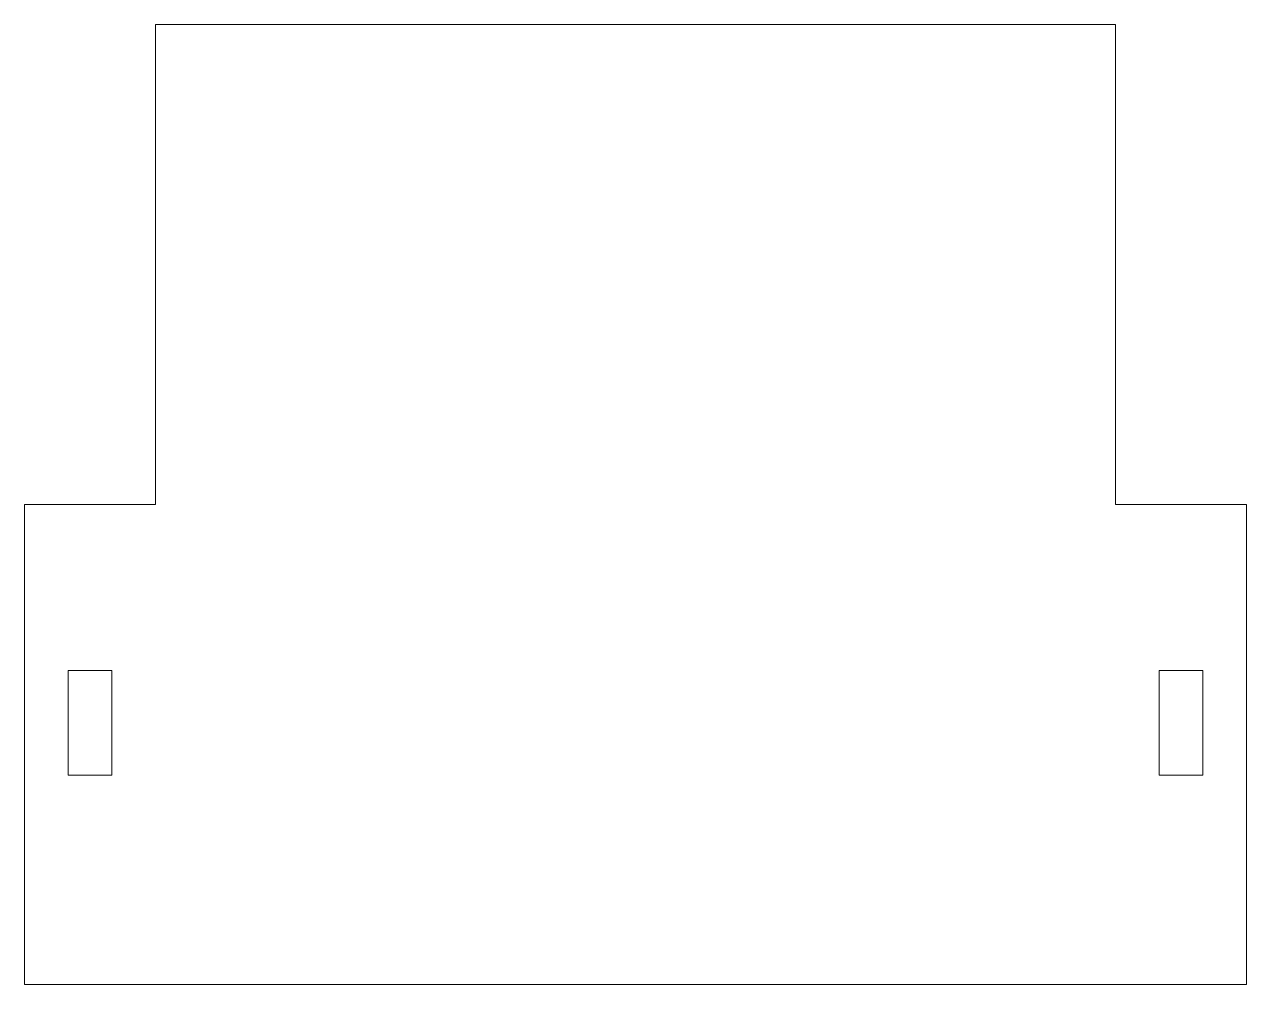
# Model space of a CAD drawing. Header units: inches. Extents: x 0 to 7, y 0 to 5.5.
import ezdxf

# ---------------------------------------------------------------- set-up
doc = ezdxf.new("R2010")
doc.units = ezdxf.units.IN
doc.header["$MEASUREMENT"] = 0

msp = doc.modelspace()

# ---------------------------------------------------------------- linework, layer by layer
at = {"color": 1, "linetype": 'Continuous', "lineweight": 5}
for p, q in [((0.75, 2.75), (0.75, 5.5)), ((0.75, 5.5), (6.25, 5.5)), ((6.25, 5.5), (6.25, 2.75)), ((0, 0), (0, 2.75)), ((0.75, 2.75), (0, 2.75)), ((6.25, 2.75), (7, 2.75)), ((7, 2.75), (7, 0)), ((0.25, 1.8), (0.5, 1.8)), ((0.25, 1.2), (0.25, 1.8)), ((0.5, 1.2), (0.5, 1.8)), ((6.75, 1.8), (6.5, 1.8)), ((6.5, 1.2), (6.5, 1.8)), ((6.75, 1.2), (6.75, 1.8)), ((0.25, 1.2), (0.5, 1.2)), ((6.75, 1.2), (6.5, 1.2)), ((0, 0), (7, 0))]:
    msp.add_line(p, q, dxfattribs=at)

doc.saveas('drawing.dxf')
